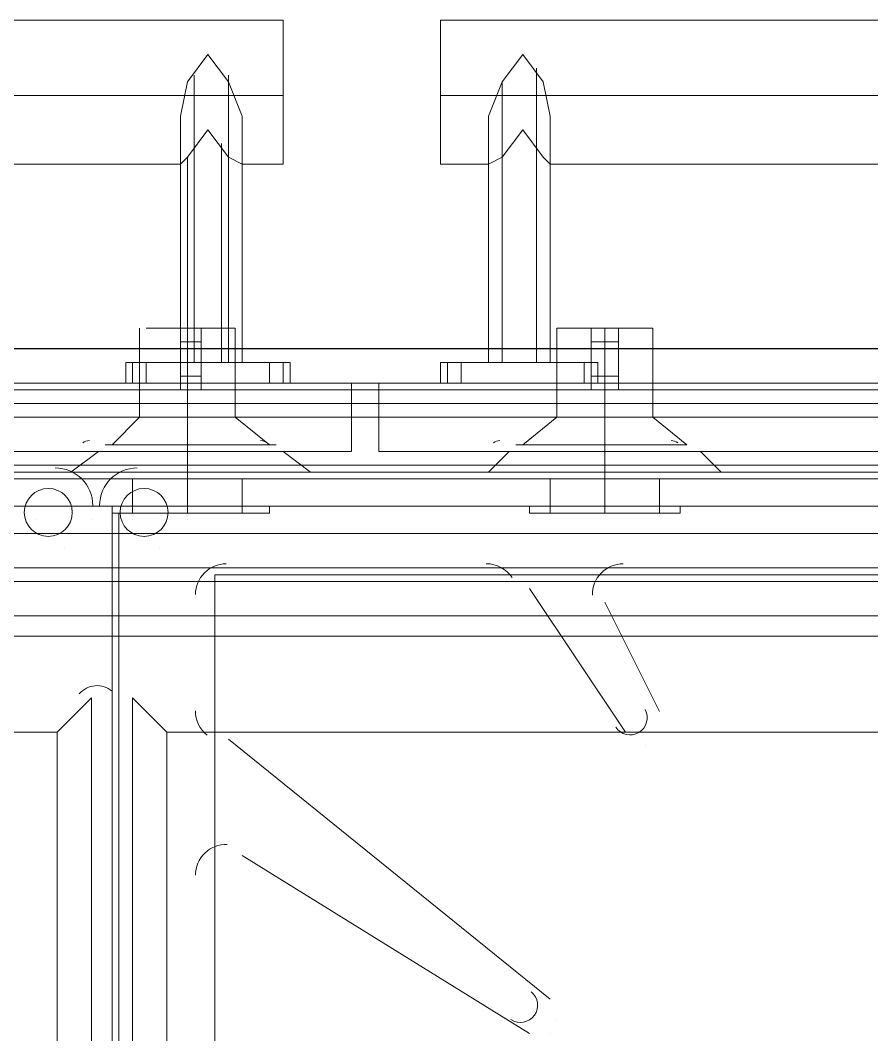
# Model space of a CAD drawing. Header units: millimetres. Extents: x -5841 to 140562, y 1006 to 102310.
# Drawn here: x 99338 to 99469.7, y 15160.9 to 15317.7 of the extents above; entities that cross this region are included whole.
import ezdxf

# ---------------------------------------------------------------- set-up
doc = ezdxf.new("R2010")
doc.units = ezdxf.units.MM
doc.header["$LTSCALE"] = 10
doc.layers.add('PDF18_1-EeAa_3D-01', color=7, linetype='Continuous')
doc.layers.add('PDF18_1-Electrical_App-01', color=7, linetype='Continuous')

msp = doc.modelspace()

# ---------------------------------------------------------------- linework, layer by layer
at = {"layer": 'PDF18_1-EeAa_3D-01', "lineweight": 0}
for points in [[(99378.69001, 15317.70133), (99059.08144, 15317.70133)], [(99931.12603, 15317.70133), (99403.03106, 15317.70133)], [(99367.04864, 15312.4098), (99367.04864, 15312.4098)], [(99415.73074, 15312.4098), (99412.55582, 15308.17657), (99410.43921, 15302.88504)], [(99419.96397, 15302.88504), (99418.90566, 15308.17657), (99415.73074, 15312.4098)], [(99415.73074, 15312.4098), (99415.73074, 15312.4098)], [(99417.84736, 15297.59351), (99417.84736, 15264.78601), (99417.84736, 15310.29319)], [(99364.93203, 15309.23488), (99364.93203, 15264.78601)], [(99370.22356, 15309.23488), (99370.22356, 15264.78601)], [(99412.55582, 15297.59351), (99412.55582, 15264.78601), (99412.55582, 15308.17657)], [(99067.54789, 15306.05996), (99059.08144, 15306.05996), (99378.69001, 15306.05996), (99371.28187, 15306.05996)], [(99362.81542, 15306.05996), (99074.95604, 15306.05996)], [(99411.49752, 15306.05996), (99403.03106, 15306.05996), (99931.12603, 15306.05996), (99923.71788, 15306.05996)], [(99915.25143, 15306.05996), (99418.90566, 15306.05996)], [(99076.01434, 15295.4769), (99362.81542, 15295.4769), (99362.81542, 15264.78601), (99363.87372, 15264.78601), (99364.93203, 15264.78601), (99365.99034, 15264.78601), (99367.04864, 15264.78601), (99368.10695, 15264.78601), (99369.16526, 15264.78601), (99370.22356, 15264.78601), (99371.28187, 15264.78601), (99372.34017, 15264.78601), (99371.28187, 15264.78601), (99370.22356, 15264.78601), (99369.16526, 15264.78601), (99368.10695, 15264.78601), (99367.04864, 15264.78601), (99365.99034, 15264.78601), (99364.93203, 15264.78601), (99363.87372, 15264.78601), (99362.81542, 15264.78601), (99362.81542, 15302.88504)], [(99362.81542, 15302.88504), (99362.81542, 15302.88504)], [(99372.34017, 15302.88504), (99372.34017, 15264.78601), (99372.34017, 15295.4769), (99378.69001, 15295.4769)], [(99372.34017, 15302.88504), (99372.34017, 15302.88504)], [(99410.43921, 15302.88504), (99410.43921, 15302.88504)], [(99419.96397, 15302.88504), (99419.96397, 15302.88504)], [(99367.04864, 15300.76843), (99367.04864, 15300.76843)], [(99403.03106, 15295.4769), (99410.43921, 15295.4769), (99412.55582, 15296.5352), (99415.73074, 15300.76843), (99418.90566, 15296.5352), (99419.96397, 15295.4769), (99914.19312, 15295.4769)], [(99415.73074, 15300.76843), (99415.73074, 15300.76843)], [(99369.16526, 15298.65182), (99369.16526, 15264.78601)], [(99362.81542, 15295.4769), (99362.81542, 15295.4769)], [(99363.87372, 15296.5352), (99363.87372, 15264.78601)], [(99372.34017, 15295.4769), (99372.34017, 15295.4769)], [(99378.69001, 15295.4769), (99378.69001, 15295.4769)], [(99403.03106, 15295.4769), (99403.03106, 15295.4769)], [(99410.43921, 15295.4769), (99410.43921, 15295.4769)], [(99419.96397, 15295.4769), (99419.96397, 15295.4769)], [(99352.23235, 15252.08633), (99356.46558, 15256.31955), (99356.46558, 15270.07754)], [(99357.52388, 15270.07754), (99357.52388, 15270.07754)], [(99360.6988, 15270.07754), (99360.6988, 15270.07754)], [(99361.75711, 15270.07754), (99361.75711, 15270.07754)], [(99361.75711, 15270.07754), (99361.75711, 15270.07754)], [(99361.75711, 15270.07754), (99361.75711, 15270.07754)], [(99362.81542, 15270.07754), (99362.81542, 15270.07754)], [(99362.81542, 15270.07754), (99362.81542, 15270.07754)], [(99362.81542, 15270.07754), (99362.81542, 15270.07754)], [(99362.81542, 15270.07754), (99362.81542, 15270.07754)], [(99363.87372, 15270.07754), (99363.87372, 15256.31955), (99363.87372, 15260.55278)], [(99363.87372, 15270.07754), (99363.87372, 15270.07754)], [(99363.87372, 15270.07754), (99363.87372, 15270.07754)], [(99365.99034, 15270.07754), (99365.99034, 15270.07754)], [(99365.99034, 15270.07754), (99365.99034, 15270.07754)], [(99365.99034, 15270.07754), (99365.99034, 15270.07754)], [(99365.99034, 15270.07754), (99365.99034, 15270.07754)], [(99367.04864, 15270.07754), (99367.04864, 15270.07754)], [(99368.10695, 15270.07754), (99368.10695, 15270.07754)], [(99371.28187, 15270.07754), (99371.28187, 15270.07754)], [(99441.1301, 15252.08633), (99439.01349, 15252.08633), (99434.78026, 15252.08633), (99428.43042, 15252.08633), (99422.08058, 15252.08633), (99417.84736, 15252.08633), (99415.73074, 15252.08633), (99417.84736, 15252.08633), (99422.08058, 15252.08633), (99428.43042, 15252.08633), (99434.78026, 15252.08633), (99439.01349, 15252.08633), (99441.1301, 15252.08633), (99439.01349, 15252.08633), (99434.78026, 15252.08633), (99428.43042, 15252.08633), (99422.08058, 15252.08633), (99417.84736, 15252.08633), (99415.73074, 15252.08633), (99417.84736, 15252.08633), (99422.08058, 15252.08633), (99428.43042, 15252.08633), (99434.78026, 15252.08633), (99439.01349, 15252.08633), (99441.1301, 15252.08633), (99435.83857, 15256.31955), (99435.83857, 15270.07754)], [(99415.73074, 15252.08633), (99421.02228, 15256.31955), (99421.02228, 15270.07754)], [(99421.02228, 15270.07754), (99421.02228, 15270.07754)], [(99424.1972, 15270.07754), (99424.1972, 15270.07754)], [(99425.2555, 15270.07754), (99425.2555, 15270.07754)], [(99425.2555, 15270.07754), (99425.2555, 15270.07754)], [(99425.2555, 15270.07754), (99425.2555, 15270.07754)], [(99426.31381, 15270.07754), (99426.31381, 15270.07754)], [(99426.31381, 15270.07754), (99426.31381, 15270.07754)], [(99426.31381, 15270.07754), (99426.31381, 15270.07754)], [(99426.31381, 15270.07754), (99426.31381, 15270.07754)], [(99428.43042, 15270.07754), (99428.43042, 15256.31955), (99428.43042, 15260.55278)], [(99428.43042, 15270.07754), (99428.43042, 15270.07754)], [(99428.43042, 15270.07754), (99428.43042, 15270.07754)], [(99430.54703, 15270.07754), (99430.54703, 15270.07754)], [(99430.54703, 15270.07754), (99430.54703, 15270.07754)], [(99430.54703, 15270.07754), (99430.54703, 15270.07754)], [(99430.54703, 15270.07754), (99430.54703, 15270.07754)], [(99431.60534, 15270.07754), (99431.60534, 15270.07754)], [(99432.66365, 15270.07754), (99432.66365, 15270.07754)], [(99435.83857, 15270.07754), (99435.83857, 15270.07754)], [(99362.81542, 15267.96093), (99365.99034, 15267.96093)], [(99426.31381, 15267.96093), (99430.54703, 15267.96093)], [(99354.34896, 15264.78601), (99354.34896, 15264.78601)], [(99354.34896, 15264.78601), (99354.34896, 15264.78601)], [(99355.40727, 15264.78601), (99355.40727, 15261.61109), (99355.40727, 15264.78601)], [(99357.52388, 15264.78601), (99357.52388, 15264.78601)], [(99357.52388, 15264.78601), (99357.52388, 15264.78601)], [(99362.81542, 15264.78601), (99362.81542, 15264.78601)], [(99372.34017, 15264.78601), (99372.34017, 15264.78601)], [(99372.34017, 15264.78601), (99372.34017, 15264.78601)], [(99376.5734, 15264.78601), (99376.5734, 15264.78601)], [(99376.5734, 15264.78601), (99376.5734, 15264.78601)], [(99379.74832, 15264.78601), (99379.74832, 15264.78601)], [(99403.03106, 15264.78601), (99403.03106, 15264.78601)], [(99406.20598, 15264.78601), (99406.20598, 15264.78601)], [(99406.20598, 15264.78601), (99406.20598, 15264.78601)], [(99410.43921, 15264.78601), (99410.43921, 15264.78601)], [(99410.43921, 15264.78601), (99410.43921, 15264.78601)], [(99419.96397, 15264.78601), (99419.96397, 15264.78601)], [(99419.96397, 15264.78601), (99419.96397, 15264.78601)], [(99425.2555, 15264.78601), (99425.2555, 15264.78601)], [(99425.2555, 15264.78601), (99425.2555, 15264.78601)], [(99427.37211, 15264.78601), (99427.37211, 15261.61109), (99427.37211, 15264.78601)], [(99427.37211, 15264.78601), (99427.37211, 15264.78601)], [(99427.37211, 15264.78601), (99427.37211, 15264.78601)], [(99362.81542, 15262.66939), (99365.99034, 15262.66939)], [(99426.31381, 15262.66939), (99430.54703, 15262.66939)], [(99045.32346, 15261.61109), (99944.88401, 15261.61109), (99045.32346, 15261.61109)], [(99944.88401, 15261.61109), (99944.88401, 15242.56157), (99045.32346, 15242.56157), (99045.32346, 15261.61109), (99944.88401, 15261.61109), (99045.32346, 15261.61109)], [(99045.32346, 15242.56157), (99045.32346, 15222.45375), (99944.88401, 15222.45375), (99045.32346, 15222.45375), (99045.32346, 15261.61109), (99944.88401, 15261.61109), (99944.88401, 15222.45375), (99944.88401, 15242.56157)], [(99049.55668, 15256.31955), (99049.55668, 15258.43617), (99049.55668, 15260.55278), (99049.55668, 15261.61109), (99940.65078, 15261.61109), (99940.65078, 15260.55278), (99940.65078, 15258.43617), (99940.65078, 15256.31955)], [(99049.55668, 15260.55278), (99389.27308, 15260.55278), (99389.27308, 15251.02802), (99049.55668, 15251.02802), (99389.27308, 15251.02802), (99389.27308, 15261.61109), (99049.55668, 15261.61109)], [(99049.55668, 15261.61109), (99389.27308, 15261.61109), (99389.27308, 15260.55278), (99049.55668, 15260.55278)], [(99049.55668, 15251.02802), (99389.27308, 15251.02802), (99389.27308, 15260.55278), (99049.55668, 15260.55278), (99389.27308, 15260.55278), (99389.27308, 15261.61109), (99049.55668, 15261.61109)], [(99354.34896, 15261.61109), (99354.34896, 15261.61109)], [(99354.34896, 15261.61109), (99354.34896, 15261.61109)], [(99357.52388, 15261.61109), (99357.52388, 15261.61109)], [(99357.52388, 15261.61109), (99357.52388, 15261.61109)], [(99376.5734, 15261.61109), (99376.5734, 15261.61109)], [(99376.5734, 15261.61109), (99376.5734, 15261.61109)], [(99379.74832, 15261.61109), (99379.74832, 15261.61109)], [(99389.27308, 15261.61109), (99389.27308, 15261.61109)], [(99389.27308, 15261.61109), (99389.27308, 15261.61109)], [(99389.27308, 15261.61109), (99389.27308, 15261.61109)], [(99389.27308, 15261.61109), (99389.27308, 15261.61109)], [(99389.27308, 15261.61109), (99389.27308, 15261.61109)], [(99941.70909, 15261.61109), (99393.50631, 15261.61109), (99941.70909, 15261.61109)], [(99393.50631, 15260.55278), (99393.50631, 15261.61109), (99393.50631, 15260.55278)], [(99393.50631, 15261.61109), (99393.50631, 15261.61109)], [(99941.70909, 15261.61109), (99393.50631, 15261.61109), (99941.70909, 15261.61109)], [(99393.50631, 15261.61109), (99393.50631, 15261.61109)], [(99403.03106, 15261.61109), (99403.03106, 15261.61109)], [(99406.20598, 15261.61109), (99406.20598, 15261.61109)], [(99406.20598, 15261.61109), (99406.20598, 15261.61109)], [(99425.2555, 15261.61109), (99425.2555, 15261.61109)], [(99425.2555, 15261.61109), (99425.2555, 15261.61109)], [(99427.37211, 15261.61109), (99427.37211, 15261.61109)], [(99427.37211, 15261.61109), (99427.37211, 15261.61109)], [(99944.88401, 15260.55278), (99045.32346, 15260.55278)], [(99049.55668, 15251.02802), (99389.27308, 15251.02802), (99389.27308, 15260.55278), (99049.55668, 15260.55278)], [(99049.55668, 15260.55278), (99940.65078, 15260.55278)], [(99362.81542, 15260.55278), (99362.81542, 15260.55278)], [(99362.81542, 15260.55278), (99362.81542, 15260.55278)], [(99362.81542, 15260.55278), (99362.81542, 15260.55278)], [(99365.99034, 15260.55278), (99365.99034, 15260.55278)], [(99365.99034, 15260.55278), (99365.99034, 15260.55278)], [(99365.99034, 15260.55278), (99365.99034, 15260.55278)], [(99389.27308, 15260.55278), (99389.27308, 15260.55278)], [(99389.27308, 15260.55278), (99389.27308, 15260.55278)], [(99389.27308, 15260.55278), (99389.27308, 15260.55278)], [(99389.27308, 15260.55278), (99389.27308, 15260.55278)], [(99389.27308, 15260.55278), (99389.27308, 15260.55278)], [(99393.50631, 15260.55278), (99941.70909, 15260.55278), (99393.50631, 15260.55278)], [(99393.50631, 15260.55278), (99941.70909, 15260.55278), (99393.50631, 15260.55278)], [(99393.50631, 15260.55278), (99393.50631, 15260.55278)], [(99393.50631, 15260.55278), (99393.50631, 15260.55278)], [(99426.31381, 15260.55278), (99426.31381, 15260.55278)], [(99426.31381, 15260.55278), (99426.31381, 15260.55278)], [(99426.31381, 15260.55278), (99426.31381, 15260.55278)], [(99430.54703, 15260.55278), (99430.54703, 15260.55278)], [(99430.54703, 15260.55278), (99430.54703, 15260.55278)], [(99430.54703, 15260.55278), (99430.54703, 15260.55278)], [(99940.65078, 15258.43617), (99049.55668, 15258.43617)], [(99049.55668, 15246.7948), (99049.55668, 15256.31955), (99940.65078, 15256.31955), (99940.65078, 15246.7948)], [(99363.87372, 15256.31955), (99363.87372, 15256.31955)], [(99428.43042, 15256.31955), (99428.43042, 15256.31955)], [(99352.23235, 15252.08633), (99352.23235, 15252.08633)], [(99363.87372, 15252.08633), (99363.87372, 15252.08633)], [(99363.87372, 15252.08633), (99363.87372, 15252.08633)], [(99363.87372, 15252.08633), (99363.87372, 15252.08633)], [(99363.87372, 15252.08633), (99363.87372, 15252.08633)], [(99376.5734, 15252.08633), (99376.5734, 15252.08633)], [(99415.73074, 15252.08633), (99415.73074, 15252.08633)], [(99428.43042, 15252.08633), (99428.43042, 15252.08633)], [(99428.43042, 15252.08633), (99428.43042, 15252.08633)], [(99428.43042, 15252.08633), (99428.43042, 15252.08633)], [(99428.43042, 15252.08633), (99428.43042, 15252.08633)], [(99440.07179, 15252.08633), (99440.07179, 15252.08633)], [(99345.88251, 15247.8531), (99346.94082, 15247.8531), (99351.17404, 15247.8531), (99357.52388, 15247.8531), (99363.87372, 15247.8531), (99371.28187, 15247.8531), (99377.63171, 15247.8531), (99381.86493, 15247.8531), (99382.92324, 15247.8531), (99381.86493, 15247.8531), (99377.63171, 15247.8531), (99371.28187, 15247.8531), (99363.87372, 15247.8531), (99357.52388, 15247.8531), (99351.17404, 15247.8531), (99346.94082, 15247.8531), (99345.88251, 15247.8531), (99350.11574, 15251.02802)], [(99363.87372, 15251.02802), (99363.87372, 15251.02802)], [(99378.69001, 15251.02802), (99382.92324, 15247.8531)], [(99389.27308, 15251.02802), (99389.27308, 15251.02802)], [(99389.27308, 15251.02802), (99389.27308, 15251.02802)], [(99389.27308, 15251.02802), (99389.27308, 15251.02802)], [(99393.50631, 15251.02802), (99941.70909, 15251.02802), (99393.50631, 15251.02802)], [(99393.50631, 15251.02802), (99393.50631, 15251.02802)], [(99393.50631, 15251.02802), (99393.50631, 15251.02802)], [(99413.61413, 15251.02802), (99410.43921, 15247.8531)], [(99428.43042, 15251.02802), (99428.43042, 15251.02802)], [(99443.24671, 15251.02802), (99446.42163, 15247.8531)], [(99944.88401, 15247.8531), (99045.32346, 15247.8531), (99944.88401, 15247.8531)], [(99051.67329, 15246.7948), (99345.88251, 15246.7948), (99051.67329, 15246.7948)], [(99345.88251, 15247.8531), (99345.88251, 15247.8531)], [(99345.88251, 15247.8531), (99345.88251, 15247.8531)], [(99345.88251, 15246.7948), (99345.88251, 15246.7948)], [(99355.40727, 15246.7948), (99355.40727, 15241.50326)], [(99358.58219, 15246.7948), (99358.58219, 15246.7948)], [(99358.58219, 15246.7948), (99358.58219, 15246.7948)], [(99363.87372, 15247.8531), (99363.87372, 15247.8531)], [(99363.87372, 15247.8531), (99363.87372, 15247.8531)], [(99363.87372, 15247.8531), (99363.87372, 15247.8531)], [(99363.87372, 15246.7948), (99363.87372, 15246.7948)], [(99363.87372, 15246.7948), (99363.87372, 15246.7948)], [(99372.34017, 15246.7948), (99372.34017, 15241.50326)], [(99381.86493, 15247.8531), (99381.86493, 15247.8531)], [(99381.86493, 15247.8531), (99381.86493, 15247.8531)], [(99410.43921, 15247.8531), (99410.43921, 15247.8531)], [(99410.43921, 15247.8531), (99410.43921, 15247.8531)], [(99419.96397, 15246.7948), (99419.96397, 15241.50326)], [(99428.43042, 15247.8531), (99428.43042, 15247.8531)], [(99428.43042, 15247.8531), (99428.43042, 15247.8531)], [(99428.43042, 15247.8531), (99428.43042, 15247.8531)], [(99428.43042, 15246.7948), (99428.43042, 15246.7948)], [(99428.43042, 15246.7948), (99428.43042, 15246.7948)], [(99436.89687, 15246.7948), (99436.89687, 15241.50326)], [(99446.42163, 15247.8531), (99446.42163, 15247.8531)], [(99446.42163, 15247.8531), (99446.42163, 15247.8531)], [(99344.82421, 15244.67818), (99344.82421, 15244.67818)], [(99359.6405, 15244.67818), (99359.6405, 15244.67818)], [(99045.32346, 15242.56157), (99944.88401, 15242.56157), (99045.32346, 15242.56157)], [(99352.23235, 15241.50326), (99352.23235, 15242.56157)], [(99352.23235, 15242.56157), (99352.23235, 15242.56157)], [(99376.5734, 15241.50326), (99376.5734, 15242.56157)], [(99416.78905, 15241.50326), (99416.78905, 15242.56157)], [(99416.78905, 15242.56157), (99416.78905, 15242.56157)], [(99440.07179, 15241.50326), (99440.07179, 15242.56157)], [(99340.59098, 15240.44496), (99340.59098, 15240.44496)], [(99340.59098, 15240.44496), (99340.59098, 15240.44496)], [(99340.59098, 15240.44496), (99340.59098, 15240.44496)], [(99349.05743, 15240.44496), (99349.05743, 15240.44496)], [(99352.23235, 15241.50326), (99352.23235, 15241.50326)], [(99352.23235, 15241.50326), (99352.23235, 15241.50326)], [(99352.23235, 15241.50326), (99352.23235, 14694.35878), (99352.23235, 15241.50326)], [(99352.23235, 15241.50326), (99352.23235, 15241.50326)], [(99353.29066, 15241.50326), (99353.29066, 15241.50326)], [(99353.29066, 15241.50326), (99353.29066, 15241.50326)], [(99353.29066, 15241.50326), (99353.29066, 15241.50326)], [(99355.40727, 15240.44496), (99355.40727, 15240.44496)], [(99363.87372, 15241.50326), (99363.87372, 15241.50326)], [(99363.87372, 15240.44496), (99363.87372, 15240.44496)], [(99363.87372, 15240.44496), (99363.87372, 15240.44496)], [(99363.87372, 15240.44496), (99363.87372, 15240.44496)], [(99416.78905, 15241.50326), (99416.78905, 15241.50326)], [(99428.43042, 15241.50326), (99428.43042, 15241.50326)], [(99344.82421, 15236.21173), (99344.82421, 15236.21173)], [(99359.6405, 15236.21173), (99359.6405, 15236.21173)], [(99623.15882, 15119.79801), (99623.15882, 15184.35471), (99623.15882, 15209.75407), (99623.15882, 15227.74528), (99623.15882, 15231.9785), (99617.86729, 15231.9785), (99577.65164, 15231.9785), (99557.54382, 15231.9785), (99506.7451, 15231.9785), (99483.46236, 15231.9785), (99433.72195, 15231.9785), (99412.55582, 15231.9785), (99372.34017, 15231.9785), (99368.10695, 15231.9785), (99368.10695, 15227.74528), (99368.10695, 15209.75407), (99368.10695, 15184.35471), (99368.10695, 15119.79801)], [(99368.10695, 15231.9785), (99368.10695, 15231.9785)], [(99368.10695, 15231.9785), (99368.10695, 15231.9785)], [(99372.34017, 15231.9785), (99372.34017, 15231.9785)], [(99372.34017, 15231.9785), (99372.34017, 15231.9785)], [(99412.55582, 15231.9785), (99412.55582, 15231.9785)], [(99412.55582, 15231.9785), (99412.55582, 15231.9785)], [(99412.55582, 15231.9785), (99412.55582, 15231.9785)], [(99433.72195, 15231.9785), (99433.72195, 15231.9785)], [(99433.72195, 15231.9785), (99433.72195, 15231.9785)], [(99416.78905, 15229.86189), (99416.78905, 15229.86189)], [(99416.78905, 15229.86189), (99431.60534, 15207.63745), (99416.78905, 15229.86189)], [(99416.78905, 15229.86189), (99416.78905, 15229.86189)], [(99368.10695, 15227.74528), (99368.10695, 15227.74528)], [(99368.10695, 15227.74528), (99368.10695, 15227.74528)], [(99368.10695, 15227.74528), (99368.10695, 15227.74528)], [(99436.89687, 15210.81237), (99428.43042, 15227.74528), (99436.89687, 15210.81237)], [(99428.43042, 15227.74528), (99428.43042, 15227.74528)], [(99349.05743, 15212.92899), (99349.05743, 15212.92899)], [(99360.6988, 14726.10798), (99355.40727, 14720.81645), (99355.40727, 15212.92899), (99360.6988, 15207.63745)], [(99355.40727, 15212.92899), (99355.40727, 15212.92899)], [(99436.89687, 15210.81237), (99436.89687, 15210.81237)], [(99436.89687, 15210.81237), (99436.89687, 15210.81237)], [(99368.10695, 15209.75407), (99368.10695, 15209.75407)], [(99368.10695, 15209.75407), (99368.10695, 15209.75407)], [(99343.7659, 14726.10798), (99343.7659, 15207.63745)], [(99343.7659, 15207.63745), (99343.7659, 15207.63745)], [(99360.6988, 15207.63745), (99360.6988, 15207.63745)], [(99431.60534, 15207.63745), (99431.60534, 15207.63745)], [(99436.89687, 15207.63745), (99436.89687, 15207.63745)], [(99419.96397, 15166.3635), (99370.22356, 15206.57915), (99419.96397, 15166.3635)], [(99370.22356, 15206.57915), (99370.22356, 15206.57915)], [(99434.78026, 15205.52084), (99434.78026, 15205.52084)], [(99372.34017, 15188.58794), (99372.34017, 15188.58794)], [(99372.34017, 15188.58794), (99416.78905, 15161.07197), (99372.34017, 15188.58794)], [(99372.34017, 15188.58794), (99372.34017, 15188.58794)], [(99368.10695, 15184.35471), (99368.10695, 15184.35471)], [(99368.10695, 15184.35471), (99368.10695, 15184.35471)], [(99368.10695, 15184.35471), (99368.10695, 15184.35471)], [(99419.96397, 15166.3635), (99419.96397, 15166.3635)], [(99419.96397, 15166.3635), (99419.96397, 15166.3635)], [(99421.02228, 15163.18858), (99421.02228, 15163.18858)], [(99416.78905, 15161.07197), (99416.78905, 15161.07197)], [(99419.96397, 15161.07197), (99419.96397, 15161.07197)]]:
    msp.add_lwpolyline(points, dxfattribs=at)
for points in [[(99378.69001, 15295.4769), (99378.69001, 15296.5352), (99378.69001, 15300.76843), (99378.69001, 15306.05996), (99378.69001, 15312.4098), (99378.69001, 15315.58472), (99378.69001, 15317.70133), (99378.69001, 15315.58472), (99378.69001, 15312.4098), (99378.69001, 15306.05996), (99378.69001, 15300.76843), (99378.69001, 15296.5352)], [(99403.03106, 15295.4769), (99403.03106, 15296.5352), (99403.03106, 15300.76843), (99403.03106, 15306.05996), (99403.03106, 15312.4098), (99403.03106, 15315.58472), (99403.03106, 15317.70133), (99403.03106, 15315.58472), (99403.03106, 15312.4098), (99403.03106, 15306.05996), (99403.03106, 15300.76843), (99403.03106, 15296.5352)], [(99362.81542, 15295.4769), (99362.81542, 15297.59351), (99362.81542, 15302.88504), (99363.87372, 15308.17657), (99367.04864, 15312.4098), (99370.22356, 15308.17657), (99372.34017, 15302.88504), (99372.34017, 15297.59351), (99372.34017, 15295.4769), (99370.22356, 15296.5352), (99367.04864, 15300.76843), (99363.87372, 15296.5352)], [(99410.43921, 15264.78601), (99410.43921, 15302.88504), (99410.43921, 15297.59351), (99410.43921, 15295.4769)], [(99419.96397, 15302.88504), (99419.96397, 15264.78601), (99419.96397, 15295.4769), (99419.96397, 15297.59351)], [(99365.99034, 15270.07754), (99365.99034, 15260.55278), (99362.81542, 15260.55278), (99362.81542, 15270.07754), (99357.52388, 15270.07754), (99361.75711, 15270.07754), (99367.04864, 15270.07754), (99371.28187, 15270.07754)], [(99362.81542, 15270.07754), (99357.52388, 15270.07754), (99361.75711, 15270.07754), (99367.04864, 15270.07754), (99371.28187, 15270.07754), (99365.99034, 15270.07754), (99370.22356, 15270.07754), (99371.28187, 15270.07754), (99367.04864, 15270.07754), (99361.75711, 15270.07754), (99357.52388, 15270.07754), (99362.81542, 15270.07754), (99365.99034, 15270.07754), (99365.99034, 15269.01923), (99365.99034, 15265.84431), (99365.99034, 15261.61109), (99365.99034, 15260.55278), (99362.81542, 15260.55278), (99362.81542, 15261.61109), (99362.81542, 15265.84431), (99362.81542, 15269.01923)], [(99361.75711, 15270.07754), (99363.87372, 15270.07754), (99365.99034, 15270.07754), (99367.04864, 15270.07754), (99365.99034, 15270.07754), (99363.87372, 15270.07754)], [(99367.04864, 15270.07754), (99365.99034, 15270.07754), (99363.87372, 15270.07754), (99361.75711, 15270.07754), (99363.87372, 15270.07754), (99365.99034, 15270.07754)], [(99430.54703, 15270.07754), (99430.54703, 15260.55278), (99426.31381, 15260.55278), (99426.31381, 15270.07754), (99422.08058, 15270.07754), (99421.02228, 15270.07754), (99425.2555, 15270.07754), (99431.60534, 15270.07754), (99435.83857, 15270.07754), (99434.78026, 15270.07754)], [(99426.31381, 15270.07754), (99422.08058, 15270.07754), (99421.02228, 15270.07754), (99425.2555, 15270.07754), (99431.60534, 15270.07754), (99435.83857, 15270.07754), (99434.78026, 15270.07754), (99430.54703, 15270.07754), (99434.78026, 15270.07754), (99431.60534, 15270.07754), (99425.2555, 15270.07754), (99421.02228, 15270.07754), (99422.08058, 15270.07754), (99426.31381, 15270.07754), (99430.54703, 15270.07754), (99430.54703, 15269.01923), (99430.54703, 15265.84431), (99430.54703, 15261.61109), (99430.54703, 15260.55278), (99426.31381, 15260.55278), (99426.31381, 15261.61109), (99426.31381, 15265.84431), (99426.31381, 15269.01923)], [(99425.2555, 15270.07754), (99426.31381, 15270.07754), (99428.43042, 15270.07754), (99430.54703, 15270.07754), (99431.60534, 15270.07754), (99430.54703, 15270.07754), (99428.43042, 15270.07754), (99426.31381, 15270.07754)], [(99431.60534, 15270.07754), (99430.54703, 15270.07754), (99428.43042, 15270.07754), (99426.31381, 15270.07754), (99425.2555, 15270.07754), (99426.31381, 15270.07754), (99428.43042, 15270.07754), (99430.54703, 15270.07754)], [(99357.52388, 15264.78601), (99376.5734, 15264.78601), (99376.5734, 15261.61109), (99357.52388, 15261.61109), (99355.40727, 15261.61109), (99354.34896, 15261.61109), (99354.34896, 15264.78601), (99355.40727, 15264.78601), (99357.52388, 15264.78601), (99355.40727, 15264.78601), (99354.34896, 15264.78601), (99354.34896, 15261.61109), (99355.40727, 15261.61109), (99357.52388, 15261.61109)], [(99379.74832, 15261.61109), (99379.74832, 15264.78601), (99379.74832, 15261.61109), (99378.69001, 15261.61109), (99376.5734, 15261.61109), (99376.5734, 15264.78601), (99378.69001, 15264.78601), (99379.74832, 15264.78601), (99378.69001, 15264.78601), (99376.5734, 15264.78601), (99357.52388, 15264.78601), (99357.52388, 15261.61109), (99376.5734, 15261.61109), (99378.69001, 15261.61109)], [(99378.69001, 15261.61109), (99378.69001, 15264.78601)], [(99425.2555, 15261.61109), (99406.20598, 15261.61109), (99406.20598, 15264.78601), (99404.08937, 15264.78601), (99403.03106, 15264.78601), (99404.08937, 15264.78601), (99406.20598, 15264.78601), (99425.2555, 15264.78601), (99425.2555, 15261.61109), (99427.37211, 15261.61109), (99427.37211, 15264.78601), (99425.2555, 15264.78601), (99406.20598, 15264.78601), (99406.20598, 15261.61109), (99404.08937, 15261.61109), (99403.03106, 15261.61109), (99403.03106, 15264.78601), (99403.03106, 15261.61109), (99404.08937, 15261.61109), (99406.20598, 15261.61109), (99425.2555, 15261.61109), (99425.2555, 15264.78601), (99427.37211, 15264.78601), (99427.37211, 15261.61109)], [(99404.08937, 15261.61109), (99404.08937, 15264.78601)], [(99410.43921, 15264.78601), (99411.49752, 15264.78601), (99412.55582, 15264.78601), (99413.61413, 15264.78601), (99414.67244, 15264.78601), (99415.73074, 15264.78601), (99416.78905, 15264.78601), (99417.84736, 15264.78601), (99418.90566, 15264.78601), (99419.96397, 15264.78601), (99418.90566, 15264.78601), (99417.84736, 15264.78601), (99416.78905, 15264.78601), (99415.73074, 15264.78601), (99414.67244, 15264.78601), (99413.61413, 15264.78601), (99412.55582, 15264.78601), (99411.49752, 15264.78601)], [(99049.55668, 15261.61109), (99049.55668, 15230.9202), (99940.65078, 15230.9202), (99049.55668, 15230.9202), (99049.55668, 15246.7948), (99940.65078, 15246.7948), (99940.65078, 15230.9202), (99940.65078, 15261.61109)], [(99389.27308, 15261.61109), (99389.27308, 15260.55278), (99049.55668, 15260.55278), (99049.55668, 15261.61109)], [(99393.50631, 15260.55278), (99393.50631, 15251.02802), (99393.50631, 15261.61109)], [(99393.50631, 15260.55278), (99941.70909, 15260.55278), (99941.70909, 15251.02802), (99393.50631, 15251.02802), (99393.50631, 15260.55278), (99393.50631, 15251.02802), (99941.70909, 15251.02802), (99941.70909, 15260.55278)], [(99356.46558, 15256.31955), (99358.58219, 15256.31955), (99363.87372, 15256.31955), (99369.16526, 15256.31955), (99371.28187, 15256.31955), (99369.16526, 15256.31955), (99363.87372, 15256.31955), (99358.58219, 15256.31955)], [(99363.87372, 15252.08633), (99363.87372, 15256.31955)], [(99421.02228, 15256.31955), (99423.13889, 15256.31955), (99428.43042, 15256.31955), (99433.72195, 15256.31955), (99435.83857, 15256.31955), (99433.72195, 15256.31955), (99428.43042, 15256.31955), (99423.13889, 15256.31955)], [(99428.43042, 15252.08633), (99428.43042, 15256.31955)], [(99377.63171, 15252.08633), (99375.51509, 15252.08633), (99371.28187, 15252.08633), (99363.87372, 15252.08633), (99357.52388, 15252.08633), (99353.29066, 15252.08633), (99351.17404, 15252.08633), (99353.29066, 15252.08633), (99357.52388, 15252.08633), (99363.87372, 15252.08633), (99371.28187, 15252.08633), (99375.51509, 15252.08633)], [(99352.23235, 15252.08633), (99353.29066, 15252.08633), (99358.58219, 15252.08633), (99363.87372, 15252.08633), (99370.22356, 15252.08633), (99374.45679, 15252.08633), (99376.5734, 15252.08633), (99374.45679, 15252.08633), (99370.22356, 15252.08633), (99363.87372, 15252.08633), (99358.58219, 15252.08633), (99353.29066, 15252.08633), (99352.23235, 15252.08633), (99353.29066, 15252.08633), (99358.58219, 15252.08633), (99363.87372, 15252.08633), (99370.22356, 15252.08633), (99375.51509, 15252.08633), (99376.5734, 15252.08633), (99375.51509, 15252.08633), (99370.22356, 15252.08633), (99363.87372, 15252.08633), (99358.58219, 15252.08633), (99353.29066, 15252.08633)], [(99363.87372, 15251.02802), (99363.87372, 15252.08633)], [(99441.1301, 15252.08633), (99440.07179, 15252.08633), (99434.78026, 15252.08633), (99428.43042, 15252.08633), (99422.08058, 15252.08633), (99416.78905, 15252.08633), (99414.67244, 15252.08633), (99416.78905, 15252.08633), (99422.08058, 15252.08633), (99428.43042, 15252.08633), (99434.78026, 15252.08633), (99440.07179, 15252.08633)], [(99415.73074, 15252.08633), (99417.84736, 15252.08633), (99422.08058, 15252.08633), (99428.43042, 15252.08633), (99434.78026, 15252.08633), (99439.01349, 15252.08633), (99440.07179, 15252.08633), (99439.01349, 15252.08633), (99434.78026, 15252.08633), (99428.43042, 15252.08633), (99422.08058, 15252.08633), (99417.84736, 15252.08633), (99415.73074, 15252.08633), (99417.84736, 15252.08633), (99422.08058, 15252.08633), (99428.43042, 15252.08633), (99434.78026, 15252.08633), (99439.01349, 15252.08633), (99441.1301, 15252.08633), (99439.01349, 15252.08633), (99434.78026, 15252.08633), (99428.43042, 15252.08633), (99422.08058, 15252.08633), (99417.84736, 15252.08633)], [(99428.43042, 15251.02802), (99428.43042, 15252.08633)], [(99378.69001, 15251.02802), (99376.5734, 15251.02802), (99371.28187, 15251.02802), (99363.87372, 15251.02802), (99357.52388, 15251.02802), (99351.17404, 15251.02802), (99350.11574, 15251.02802), (99351.17404, 15251.02802), (99357.52388, 15251.02802), (99363.87372, 15251.02802), (99371.28187, 15251.02802), (99376.5734, 15251.02802)], [(99350.11574, 15251.02802), (99352.23235, 15251.02802), (99357.52388, 15251.02802), (99363.87372, 15251.02802), (99371.28187, 15251.02802), (99376.5734, 15251.02802), (99378.69001, 15251.02802), (99376.5734, 15251.02802), (99371.28187, 15251.02802), (99363.87372, 15251.02802), (99357.52388, 15251.02802), (99352.23235, 15251.02802)], [(99363.87372, 15247.8531), (99363.87372, 15251.02802)], [(99443.24671, 15251.02802), (99441.1301, 15251.02802), (99435.83857, 15251.02802), (99428.43042, 15251.02802), (99421.02228, 15251.02802), (99415.73074, 15251.02802), (99413.61413, 15251.02802), (99415.73074, 15251.02802), (99421.02228, 15251.02802), (99428.43042, 15251.02802), (99435.83857, 15251.02802), (99441.1301, 15251.02802)], [(99414.67244, 15251.02802), (99415.73074, 15251.02802), (99421.02228, 15251.02802), (99428.43042, 15251.02802), (99434.78026, 15251.02802), (99440.07179, 15251.02802), (99442.18841, 15251.02802), (99440.07179, 15251.02802), (99434.78026, 15251.02802), (99428.43042, 15251.02802), (99421.02228, 15251.02802), (99415.73074, 15251.02802)], [(99428.43042, 15247.8531), (99428.43042, 15251.02802)], [(99038.97362, 15248.91141), (99951.23385, 15248.91141), (99951.23385, 15238.32834), (99038.97362, 15238.32834)], [(99951.23385, 15248.91141), (99951.23385, 15238.32834), (99038.97362, 15238.32834), (99038.97362, 15248.91141)], [(99944.88401, 15248.91141), (99045.32346, 15248.91141)], [(99382.92324, 15247.8531), (99381.86493, 15247.8531), (99377.63171, 15247.8531), (99371.28187, 15247.8531), (99363.87372, 15247.8531), (99357.52388, 15247.8531), (99351.17404, 15247.8531), (99346.94082, 15247.8531), (99345.88251, 15247.8531), (99346.94082, 15247.8531), (99351.17404, 15247.8531), (99357.52388, 15247.8531), (99363.87372, 15247.8531), (99371.28187, 15247.8531), (99377.63171, 15247.8531), (99381.86493, 15247.8531), (99382.92324, 15247.8531), (99380.80663, 15247.8531), (99377.63171, 15247.8531), (99371.28187, 15247.8531), (99363.87372, 15247.8531), (99357.52388, 15247.8531), (99351.17404, 15247.8531), (99346.94082, 15247.8531), (99345.88251, 15247.8531), (99346.94082, 15247.8531), (99351.17404, 15247.8531), (99357.52388, 15247.8531), (99363.87372, 15247.8531), (99371.28187, 15247.8531), (99377.63171, 15247.8531), (99380.80663, 15247.8531)], [(99381.86493, 15246.7948), (99379.74832, 15246.7948), (99373.39848, 15246.7948), (99363.87372, 15246.7948), (99355.40727, 15246.7948), (99349.05743, 15246.7948), (99345.88251, 15246.7948), (99349.05743, 15246.7948), (99355.40727, 15246.7948), (99363.87372, 15246.7948), (99373.39848, 15246.7948), (99379.74832, 15246.7948)], [(99345.88251, 15246.7948), (99346.94082, 15246.7948), (99351.17404, 15246.7948), (99357.52388, 15246.7948), (99363.87372, 15246.7948), (99371.28187, 15246.7948), (99377.63171, 15246.7948), (99380.80663, 15246.7948), (99382.92324, 15246.7948), (99380.80663, 15246.7948), (99377.63171, 15246.7948), (99371.28187, 15246.7948), (99363.87372, 15246.7948), (99357.52388, 15246.7948), (99351.17404, 15246.7948), (99346.94082, 15246.7948)], [(99372.34017, 15246.7948), (99370.22356, 15246.7948), (99363.87372, 15246.7948), (99358.58219, 15246.7948), (99355.40727, 15246.7948), (99358.58219, 15246.7948), (99363.87372, 15246.7948), (99370.22356, 15246.7948)], [(99631.62528, 15246.7948), (99358.58219, 15246.7948)], [(99363.87372, 15246.7948), (99363.87372, 15247.8531)], [(99363.87372, 15241.50326), (99363.87372, 15246.7948)], [(99446.42163, 15247.8531), (99445.36333, 15247.8531), (99441.1301, 15247.8531), (99435.83857, 15247.8531), (99428.43042, 15247.8531), (99421.02228, 15247.8531), (99414.67244, 15247.8531), (99411.49752, 15247.8531), (99409.3809, 15247.8531), (99411.49752, 15247.8531), (99414.67244, 15247.8531), (99421.02228, 15247.8531), (99428.43042, 15247.8531), (99435.83857, 15247.8531), (99441.1301, 15247.8531), (99445.36333, 15247.8531), (99446.42163, 15247.8531), (99445.36333, 15247.8531), (99441.1301, 15247.8531), (99435.83857, 15247.8531), (99428.43042, 15247.8531), (99421.02228, 15247.8531), (99415.73074, 15247.8531), (99411.49752, 15247.8531), (99410.43921, 15247.8531), (99411.49752, 15247.8531), (99415.73074, 15247.8531), (99421.02228, 15247.8531), (99428.43042, 15247.8531), (99435.83857, 15247.8531), (99441.1301, 15247.8531), (99445.36333, 15247.8531)], [(99409.3809, 15247.8531), (99411.49752, 15247.8531), (99415.73074, 15247.8531), (99421.02228, 15247.8531), (99428.43042, 15247.8531), (99435.83857, 15247.8531), (99441.1301, 15247.8531), (99445.36333, 15247.8531), (99446.42163, 15247.8531), (99445.36333, 15247.8531), (99441.1301, 15247.8531), (99435.83857, 15247.8531), (99428.43042, 15247.8531), (99421.02228, 15247.8531), (99415.73074, 15247.8531), (99411.49752, 15247.8531)], [(99446.42163, 15246.7948), (99444.30502, 15246.7948), (99436.89687, 15246.7948), (99428.43042, 15246.7948), (99418.90566, 15246.7948), (99412.55582, 15246.7948), (99410.43921, 15246.7948), (99412.55582, 15246.7948), (99418.90566, 15246.7948), (99428.43042, 15246.7948), (99436.89687, 15246.7948), (99444.30502, 15246.7948)], [(99410.43921, 15246.7948), (99411.49752, 15246.7948), (99415.73074, 15246.7948), (99421.02228, 15246.7948), (99428.43042, 15246.7948), (99435.83857, 15246.7948), (99441.1301, 15246.7948), (99445.36333, 15246.7948), (99446.42163, 15246.7948), (99445.36333, 15246.7948), (99441.1301, 15246.7948), (99435.83857, 15246.7948), (99428.43042, 15246.7948), (99421.02228, 15246.7948), (99415.73074, 15246.7948), (99411.49752, 15246.7948)], [(99436.89687, 15246.7948), (99434.78026, 15246.7948), (99428.43042, 15246.7948), (99422.08058, 15246.7948), (99419.96397, 15246.7948), (99422.08058, 15246.7948), (99428.43042, 15246.7948), (99434.78026, 15246.7948)], [(99428.43042, 15246.7948), (99428.43042, 15247.8531)], [(99428.43042, 15241.50326), (99428.43042, 15246.7948)], [(99352.23235, 15242.56157), (99354.34896, 15242.56157), (99358.58219, 15242.56157), (99363.87372, 15242.56157), (99370.22356, 15242.56157), (99374.45679, 15242.56157), (99376.5734, 15242.56157), (99374.45679, 15242.56157), (99370.22356, 15242.56157), (99363.87372, 15242.56157), (99358.58219, 15242.56157), (99354.34896, 15242.56157)], [(99363.87372, 15242.56157), (99363.87372, 15241.50326)], [(99416.78905, 15242.56157), (99417.84736, 15242.56157), (99422.08058, 15242.56157), (99428.43042, 15242.56157), (99434.78026, 15242.56157), (99439.01349, 15242.56157), (99440.07179, 15242.56157), (99439.01349, 15242.56157), (99434.78026, 15242.56157), (99428.43042, 15242.56157), (99422.08058, 15242.56157), (99417.84736, 15242.56157)], [(99428.43042, 15242.56157), (99428.43042, 15241.50326)], [(99352.23235, 15241.50326), (99354.34896, 15241.50326), (99358.58219, 15241.50326), (99363.87372, 15241.50326), (99370.22356, 15241.50326), (99374.45679, 15241.50326), (99376.5734, 15241.50326), (99374.45679, 15241.50326), (99370.22356, 15241.50326), (99363.87372, 15241.50326), (99358.58219, 15241.50326), (99354.34896, 15241.50326)], [(99353.29066, 15241.50326), (99353.29066, 14694.35878)], [(99372.34017, 15241.50326), (99370.22356, 15241.50326), (99363.87372, 15241.50326), (99358.58219, 15241.50326), (99355.40727, 15241.50326), (99358.58219, 15241.50326), (99363.87372, 15241.50326), (99370.22356, 15241.50326)], [(99416.78905, 15241.50326), (99417.84736, 15241.50326), (99422.08058, 15241.50326), (99428.43042, 15241.50326), (99434.78026, 15241.50326), (99439.01349, 15241.50326), (99440.07179, 15241.50326), (99439.01349, 15241.50326), (99434.78026, 15241.50326), (99428.43042, 15241.50326), (99422.08058, 15241.50326), (99417.84736, 15241.50326)], [(99436.89687, 15241.50326), (99434.78026, 15241.50326), (99428.43042, 15241.50326), (99422.08058, 15241.50326), (99419.96397, 15241.50326), (99422.08058, 15241.50326), (99428.43042, 15241.50326), (99434.78026, 15241.50326)], [(99349.05743, 15212.92899), (99349.05743, 14720.81645), (99343.7659, 14726.10798), (99122.57983, 14726.10798), (99122.57983, 14700.70862), (99868.68594, 14700.70862), (99868.68594, 14726.10798), (99646.44157, 14726.10798), (99641.15003, 14720.81645), (99641.15003, 15212.92899), (99646.44157, 15207.63745), (99868.68594, 15207.63745), (99868.68594, 15233.03681), (99122.57983, 15233.03681), (99122.57983, 15207.63745), (99343.7659, 15207.63745)], [(99623.15882, 14702.82524), (99623.15882, 15231.9785), (99368.10695, 15231.9785), (99368.10695, 14702.82524)], [(99957.58369, 15230.9202), (99034.74039, 15230.9202), (99957.58369, 15230.9202), (99957.58369, 15225.62866), (99034.74039, 15225.62866), (99957.58369, 15225.62866)], [(99360.6988, 15207.63745), (99360.6988, 14726.10798), (99629.50866, 14726.10798), (99629.50866, 15207.63745)]]:
    msp.add_lwpolyline(points, close=True, dxfattribs=at)
for points in [[(99375.18027, 15252.72422, -0.17632582), (99376.5734, 15252.08633), (99375.51509, 15252.08633), (99370.22356, 15252.08633), (99363.87372, 15252.08633), (99358.58219, 15252.08633), (99353.29066, 15252.08633), (99352.23235, 15252.08633), (99353.29066, 15252.08633), (99358.58219, 15252.08633), (99363.87372, 15252.08633), (99370.22356, 15252.08633), (99375.51509, 15252.08633), (99376.5734, 15252.08633), (99375.51509, 15252.08633), (99370.22356, 15252.08633), (99363.87372, 15252.08633), (99357.52388, 15252.08633), (99353.29066, 15252.08633), (99352.23235, 15252.08633), (99353.29066, 15252.08633), (99357.52388, 15252.08633), (99363.87372, 15252.08633), (99370.22356, 15252.08633), (99375.51509, 15252.08633), (99376.5734, 15252.08633), (99371.28187, 15256.31955), (99371.28187, 15270.07754)], [(99352.23235, 14719.75814), (99352.23235, 15213.98729, 0.414215019), (99347.16321, 15213.54497)]]:
    msp.add_lwpolyline(points, format="xyb", dxfattribs=at)
for points in [[(99349.24889, 15242.67031, 0.41421258), (99343.42892, 15248.49028, -0.41421258)], [(99356.1286, 15248.49028, 0.414212579), (99350.30863, 15242.67031, -0.414212579)], [(99369.88766, 15233.67303, 0.414213791), (99365.12587, 15228.91125, -0.414213791)], [(99414.0769, 15231.5401, 0.251658428), (99410.10506, 15233.67393, -0.251658428)], [(99431.27227, 15233.6738, 0.421447625), (99426.51045, 15228.79458, -0.421447625)], [(99365.12517, 15210.91958, 0.230861651), (99366.95583, 15207.16695, -0.230861651)], [(99430.12434, 15208.4005, 0.957301791), (99434.65644, 15211.12296, -0.957305834)], [(99370.02918, 15190.28016, 0.42294549), (99365.12498, 15185.51958, -0.42294549)], [(99413.91842, 15163.21691, 0.9656966), (99417.02712, 15167.49596, -0.965694914)]]:
    msp.add_lwpolyline(points, format="xyb", close=True, dxfattribs=at)
for centre in [(99342.36954, 15241.612), (99342.36954, 15241.612), (99357.18799, 15241.612), (99357.18799, 15241.612)]:
    msp.add_circle(centre, 3.70407, dxfattribs=at)
for centre, start, end in [((99348.72154, 15251.1367), 90.0004555, 130.0001956), ((99412.21993, 15251.1367), 90.0004594, 130.0001965), ((99438.67865, 15251.1367), 49.9997989, 89.9995441)]:
    msp.add_arc(centre, 1.58752, start, end, dxfattribs=at)
at = {"layer": 'PDF18_1-Electrical_App-01', "lineweight": 25}
msp.add_lwpolyline([(99995.68272, 15266.90262), (98995.58305, 15266.90262), (98995.58305, 14666.84281), (99995.68272, 14666.84281)], close=True, dxfattribs=at)

doc.saveas('drawing.dxf')
